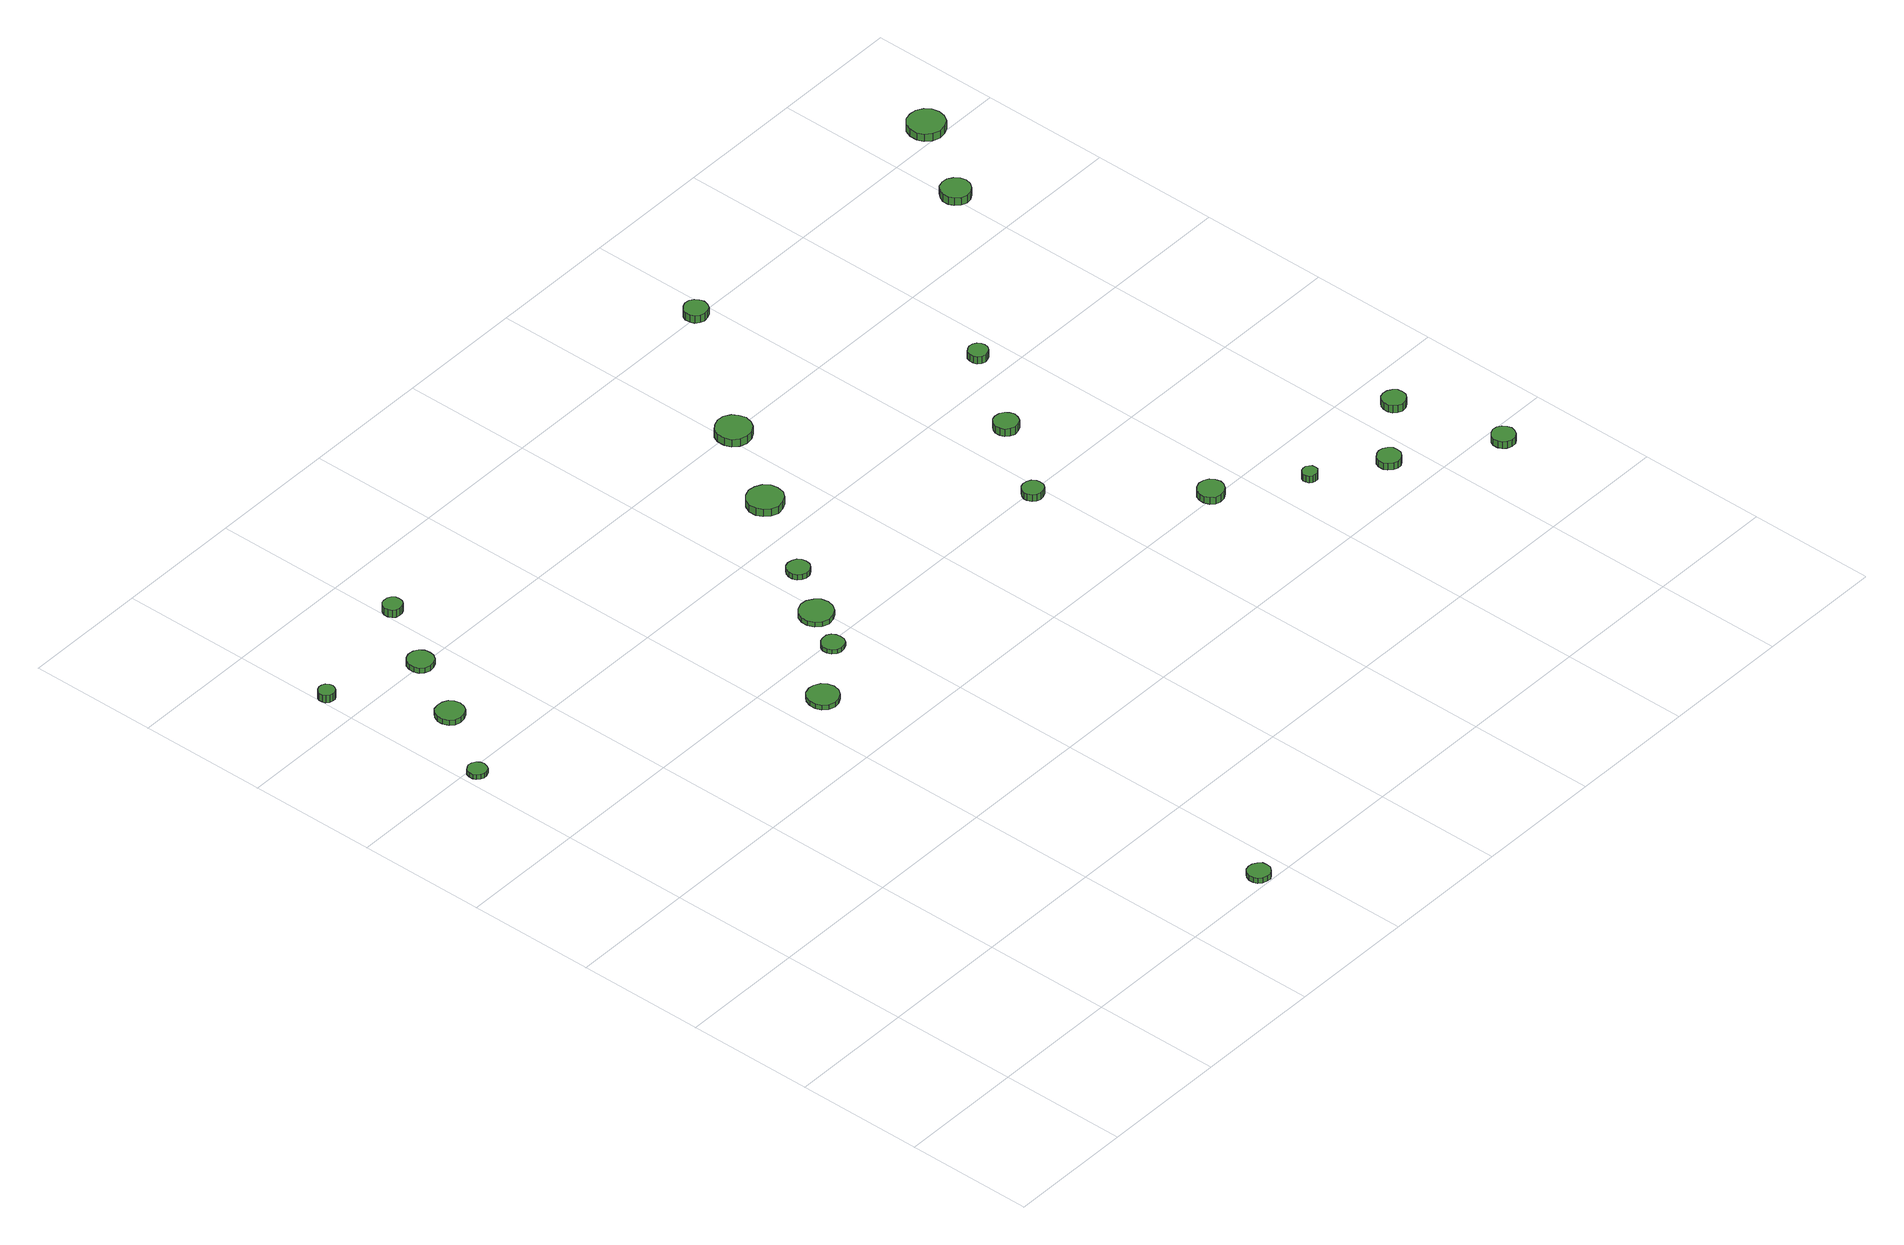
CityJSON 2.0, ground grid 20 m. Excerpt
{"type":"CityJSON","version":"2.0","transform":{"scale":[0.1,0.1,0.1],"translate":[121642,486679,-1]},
"CityObjects":{
"tree1":{"type":"SolitaryVegetationObject","attributes":{"function":"something"},"geometry":[{"type":"MultiSurface","lod":"1","boundaries":[[[0,1,2,3,4,5,6,7,8,9,10,11,12,13,14]],[[15,16,17,18,19,20,21,22,23,24,25,26,27,28,29]],[[0,29,28,1]],[[1,28,27,2]],[[2,27,26,3]],[[3,26,25,4]],[[4,25,24,5]],[[5,24,23,6]],[[6,23,22,7]],[[7,22,21,8]],[[8,21,20,9]],[[9,20,19,10]],[[10,19,18,11]],[[11,18,17,12]],[[12,17,16,13]],[[13,16,15,14]],[[14,15,29,0]]]}]},
"tree2":{"type":"SolitaryVegetationObject","attributes":{"function":"something"},"geometry":[{"type":"MultiSurface","lod":"1","boundaries":[[[30,31,32,33,34,35,36,37,38,39,40,41,42,43,44]],[[45,46,47,48,49,50,51,52,53,54,55,56,57,58,59]],[[30,59,58,31]],[[31,58,57,32]],[[32,57,56,33]],[[33,56,55,34]],[[34,55,54,35]],[[35,54,53,36]],[[36,53,52,37]],[[37,52,51,38]],[[38,51,50,39]],[[39,50,49,40]],[[40,49,48,41]],[[41,48,47,42]],[[42,47,46,43]],[[43,46,45,44]],[[44,45,59,30]]]}]},
"tree3":{"type":"SolitaryVegetationObject","attributes":{"function":"something"},"geometry":[{"type":"MultiSurface","lod":"1","boundaries":[[[60,61,62,63,64,65,66,67,68,69,70,71,72,73,74]],[[75,76,77,78,79,80,81,82,83,84,85,86,87,88,89]],[[60,89,88,61]],[[61,88,87,62]],[[62,87,86,63]],[[63,86,85,64]],[[64,85,84,65]],[[65,84,83,66]],[[66,83,82,67]],[[67,82,81,68]],[[68,81,80,69]],[[69,80,79,70]],[[70,79,78,71]],[[71,78,77,72]],[[72,77,76,73]],[[73,76,75,74]],[[74,75,89,60]]]}]},
"tree4":{"type":"SolitaryVegetationObject","attributes":{"function":"something"},"geometry":[{"type":"MultiSurface","lod":"1","boundaries":[[[90,91,92,93,94,95,96,97,98,99,100,101,102,103,104]],[[105,106,107,108,109,110,111,112,113,114,115,116,117,118,119]],[[90,119,118,91]],[[91,118,117,92]],[[92,117,116,93]],[[93,116,115,94]],[[94,115,114,95]],[[95,114,113,96]],[[96,113,112,97]],[[97,112,111,98]],[[98,111,110,99]],[[99,110,109,100]],[[100,109,108,101]],[[101,108,107,102]],[[102,107,106,103]],[[103,106,105,104]],[[104,105,119,90]]]}]},
"tree5":{"type":"SolitaryVegetationObject","attributes":{"function":"something"},"geometry":[{"type":"MultiSurface","lod":"1","boundaries":[[[120,121,122,123,124,125,126,127,128,129,130,131,132,133,134]],[[135,136,137,138,139,140,141,142,143,144,145,146,147,148,149]],[[120,149,148,121]],[[121,148,147,122]],[[122,147,146,123]],[[123,146,145,124]],[[124,145,144,125]],[[125,144,143,126]],[[126,143,142,127]],[[127,142,141,128]],[[128,141,140,129]],[[129,140,139,130]],[[130,139,138,131]],[[131,138,137,132]],[[132,137,136,133]],[[133,136,135,134]],[[134,135,149,120]]]}]},
"tree6":{"type":"SolitaryVegetationObject","attributes":{"function":"something"},"geometry":[{"type":"MultiSurface","lod":"1","boundaries":[[[150,151,152,153,154,155,156,157,158,159,160,161,162,163,164]],[[165,166,167,168,169,170,171,172,173,174,175,176,177,178,179]],[[150,179,178,151]],[[151,178,177,152]],[[152,177,176,153]],[[153,176,175,154]],[[154,175,174,155]],[[155,174,173,156]],[[156,173,172,157]],[[157,172,171,158]],[[158,171,170,159]],[[159,170,169,160]],[[160,169,168,161]],[[161,168,167,162]],[[162,167,166,163]],[[163,166,165,164]],[[164,165,179,150]]]}]},
"tree7":{"type":"SolitaryVegetationObject","attributes":{"function":"something"},"geometry":[{"type":"MultiSurface","lod":"1","boundaries":[[[180,181,182,183,184,185,186,187,188,189,190,191,192,193,194]],[[195,196,197,198,199,200,201,202,203,204,205,206,207,208,209]],[[180,209,208,181]],[[181,208,207,182]],[[182,207,206,183]],[[183,206,205,184]],[[184,205,204,185]],[[185,204,203,186]],[[186,203,202,187]],[[187,202,201,188]],[[188,201,200,189]],[[189,200,199,190]],[[190,199,198,191]],[[191,198,197,192]],[[192,197,196,193]],[[193,196,195,194]],[[194,195,209,180]]]}]},
"tree8":{"type":"SolitaryVegetationObject","attributes":{"function":"something"},"geometry":[{"type":"MultiSurface","lod":"1","boundaries":[[[210,211,212,213,214,215,216,217,218,219,220,221,222,223,224]],[[225,226,227,228,229,230,231,232,233,234,235,236,237,238,239]],[[210,239,238,211]],[[211,238,237,212]],[[212,237,236,213]],[[213,236,235,214]],[[214,235,234,215]],[[215,234,233,216]],[[216,233,232,217]],[[217,232,231,218]],[[218,231,230,219]],[[219,230,229,220]],[[220,229,228,221]],[[221,228,227,222]],[[222,227,226,223]],[[223,226,225,224]],[[224,225,239,210]]]}]},
"tree9":{"type":"SolitaryVegetationObject","attributes":{"function":"something"},"geometry":[{"type":"MultiSurface","lod":"1","boundaries":[[[240,241,242,243,244,245,246,247,248,249,250,251,252,253,254]],[[255,256,257,258,259,260,261,262,263,264,265,266,267,268,269]],[[240,269,268,241]],[[241,268,267,242]],[[242,267,266,243]],[[243,266,265,244]],[[244,265,264,245]],[[245,264,263,246]],[[246,263,262,247]],[[247,262,261,248]],[[248,261,260,249]],[[249,260,259,250]],[[250,259,258,251]],[[251,258,257,252]],[[252,257,256,253]],[[253,256,255,254]],[[254,255,269,240]]]}]},
"tree10":{"type":"SolitaryVegetationObject","attributes":{"function":"something"},"geometry":[{"type":"MultiSurface","lod":"1","boundaries":[[[270,271,272,273,274,275,276,277,278,279,280,281,282,283,284]],[[285,286,287,288,289,290,291,292,293,294,295,296,297,298,299]],[[270,299,298,271]],[[271,298,297,272]],[[272,297,296,273]],[[273,296,295,274]],[[274,295,294,275]],[[275,294,293,276]],[[276,293,292,277]],[[277,292,291,278]],[[278,291,290,279]],[[279,290,289,280]],[[280,289,288,281]],[[281,288,287,282]],[[282,287,286,283]],[[283,286,285,284]],[[284,285,299,270]]]}]},
"tree11":{"type":"SolitaryVegetationObject","attributes":{"function":"something"},"geometry":[{"type":"MultiSurface","lod":"1","boundaries":[[[300,301,302,303,304,305,306,307,308,309,310,311,312,313,314]],[[315,316,317,318,319,320,321,322,323,324,325,326,327,328,329]],[[300,329,328,301]],[[301,328,327,302]],[[302,327,326,303]],[[303,326,325,304]],[[304,325,324,305]],[[305,324,323,306]],[[306,323,322,307]],[[307,322,321,308]],[[308,321,320,309]],[[309,320,319,310]],[[310,319,318,311]],[[311,318,317,312]],[[312,317,316,313]],[[313,316,315,314]],[[314,315,329,300]]]}]},
"tree12":{"type":"SolitaryVegetationObject","attributes":{"function":"something"},"geometry":[{"type":"MultiSurface","lod":"1","boundaries":[[[330,331,332,333,334,335,336,337,338,339,340,341,342,343,344]],[[345,346,347,348,349,350,351,352,353,354,355,356,357,358,359]],[[330,359,358,331]],[[331,358,357,332]],[[332,357,356,333]],[[333,356,355,334]],[[334,355,354,335]],[[335,354,353,336]],[[336,353,352,337]],[[337,352,351,338]],[[338,351,350,339]],[[339,350,349,340]],[[340,349,348,341]],[[341,348,347,342]],[[342,347,346,343]],[[343,346,345,344]],[[344,345,359,330]]]}]},
"tree13":{"type":"SolitaryVegetationObject","attributes":{"function":"something"},"geometry":[{"type":"MultiSurface","lod":"1","boundaries":[[[360,361,362,363,364,365,366,367,368,369,370,371,372,373,374]],[[375,376,377,378,379,380,381,382,383,384,385,386,387,388,389]],[[360,389,388,361]],[[361,388,387,362]],[[362,387,386,363]],[[363,386,385,364]],[[364,385,384,365]],[[365,384,383,366]],[[366,383,382,367]],[[367,382,381,368]],[[368,381,380,369]],[[369,380,379,370]],[[370,379,378,371]],[[371,378,377,372]],[[372,377,376,373]],[[373,376,375,374]],[[374,375,389,360]]]}]},
"tree14":{"type":"SolitaryVegetationObject","attributes":{"function":"something"},"geometry":[{"type":"MultiSurface","lod":"1","boundaries":[[[390,391,392,393,394,395,396,397,398,399,400,401,402,403,404]],[[405,406,407,408,409,410,411,412,413,414,415,416,417,418,419]],[[390,419,418,391]],[[391,418,417,392]],[[392,417,416,393]],[[393,416,415,394]],[[394,415,414,395]],[[395,414,413,396]],[[396,413,412,397]],[[397,412,411,398]],[[398,411,410,399]],[[399,410,409,400]],[[400,409,408,401]],[[401,408,407,402]],[[402,407,406,403]],[[403,406,405,404]],[[404,405,419,390]]]}]},
"tree15":{"type":"SolitaryVegetationObject","attributes":{"function":"something"},"geometry":[{"type":"MultiSurface","lod":"1","boundaries":[[[420,421,422,423,424,425,426,427,428,429,430,431,432,433,434]],[[435,436,437,438,439,440,441,442,443,444,445,446,447,448,449]],[[420,449,448,421]],[[421,448,447,422]],[[422,447,446,423]],[[423,446,445,424]],[[424,445,444,425]],[[425,444,443,426]],[[426,443,442,427]],[[427,442,441,428]],[[428,441,440,429]],[[429,440,439,430]],[[430,439,438,431]],[[431,438,437,432]],[[432,437,436,433]],[[433,436,435,434]],[[434,435,449,420]]]}]},
"tree16":{"type":"SolitaryVegetationObject","attributes":{"function":"something"},"geometry":[{"type":"MultiSurface","lod":"1","boundaries":[[[450,451,452,453,454,455,456,457,458,459,460,461,462,463,464]],[[465,466,467,468,469,470,471,472,473,474,475,476,477,478,479]],[[450,479,478,451]],[[451,478,477,452]],[[452,477,476,453]],[[453,476,475,454]],[[454,475,474,455]],[[455,474,473,456]],[[456,473,472,457]],[[457,472,471,458]],[[458,471,470,459]],[[459,470,469,460]],[[460,469,468,461]],[[461,468,467,462]],[[462,467,466,463]],[[463,466,465,464]],[[464,465,479,450]]]}]},
"tree17":{"type":"SolitaryVegetationObject","attributes":{"function":"something"},"geometry":[{"type":"MultiSurface","lod":"1","boundaries":[[[480,481,482,483,484,485,486,487,488,489,490,491,492,493,494]],[[495,496,497,498,499,500,501,502,503,504,505,506,507,508,509]],[[480,509,508,481]],[[481,508,507,482]],[[482,507,506,483]],[[483,506,505,484]],[[484,505,504,485]],[[485,504,503,486]],[[486,503,502,487]],[[487,502,501,488]],[[488,501,500,489]],[[489,500,499,490]],[[490,499,498,491]],[[491,498,497,492]],[[492,497,496,493]],[[493,496,495,494]],[[494,495,509,480]]]}]},
"tree18":{"type":"SolitaryVegetationObject","attributes":{"function":"something"},"geometry":[{"type":"MultiSurface","lod":"1","boundaries":[[[510,511,512,513,514,515,516,517,518,519,520,521,522,523,524]],[[525,526,527,528,529,530,531,532,533,534,535,536,537,538,539]],[[510,539,538,511]],[[511,538,537,512]],[[512,537,536,513]],[[513,536,535,514]],[[514,535,534,515]],[[515,534,533,516]],[[516,533,532,517]],[[517,532,531,518]],[[518,531,530,519]],[[519,530,529,520]],[[520,529,528,521]],[[521,528,527,522]],[[522,527,526,523]],[[523,526,525,524]],[[524,525,539,510]]]}]},
"tree19":{"type":"SolitaryVegetationObject","attributes":{"function":"something"},"geometry":[{"type":"MultiSurface","lod":"1","boundaries":[[[540,541,542,543,544,545,546,547,548,549,550,551,552,553,554]],[[555,556,557,558,559,560,561,562,563,564,565,566,567,568,569]],[[540,569,568,541]],[[541,568,567,542]],[[542,567,566,543]],[[543,566,565,544]],[[544,565,564,545]],[[545,564,563,546]],[[546,563,562,547]],[[547,562,561,548]],[[548,561,560,549]],[[549,560,559,550]],[[550,559,558,551]],[[551,558,557,552]],[[552,557,556,553]],[[553,556,555,554]],[[554,555,569,540]]]}]},
"tree20":{"type":"SolitaryVegetationObject","attributes":{"function":"something"},"geometry":[{"type":"MultiSurface","lod":"1","boundaries":[[[570,571,572,573,574,575,576,577,578,579,580,581,582,583,584]],[[585,586,587,588,589,590,591,592,593,594,595,596,597,598,599]],[[570,599,598,571]],[[571,598,597,572]],[[572,597,596,573]],[[573,596,595,574]],[[574,595,594,575]],[[575,594,593,576]],[[576,593,592,577]],[[577,592,591,578]],[[578,591,590,579]],[[579,590,589,580]],[[580,589,588,581]],[[581,588,587,582]],[[582,587,586,583]],[[583,586,585,584]],[[584,585,599,570]]]}]},
"tree21":{"type":"SolitaryVegetationObject","attributes":{"function":"something"},"geometry":[{"type":"MultiSurface","lod":"1","boundaries":[[[600,601,602,603,604,605,606,607,608,609,610,611,612,613,614]],[[615,616,617,618,619,620,621,622,623,624,625,626,627,628,629]],[[600,629,628,601]],[[601,628,627,602]],[[602,627,626,603]],[[603,626,625,604]],[[604,625,624,605]],[[605,624,623,606]],[[606,623,622,607]],[[607,622,621,608]],[[608,621,620,609]],[[609,620,619,610]],[[610,619,618,611]],[[611,618,617,612]],[[612,617,616,613]],[[613,616,615,614]],[[614,615,629,600]]]}]},
"tree22":{"type":"SolitaryVegetationObject","attributes":{"function":"something"},"geometry":[{"type":"MultiSurface","lod":"1","boundaries":[[[630,631,632,633,634,635,636,637,638,639,640,641,642,643,644]],[[645,646,647,648,649,650,651,652,653,654,655,656,657,658,659]],[[630,659,658,631]],[[631,658,657,632]],[[632,657,656,633]],[[633,656,655,634]],[[634,655,654,635]],[[635,654,653,636]],[[636,653,652,637]],[[637,652,651,638]],[[638,651,650,639]],[[639,650,649,640]],[[640,649,648,641]],[[641,648,647,642]],[[642,647,646,643]],[[643,646,645,644]],[[644,645,659,630]]]}]},
"tree23":{"type":"SolitaryVegetationObject","attributes":{"function":"something"},"geometry":[{"type":"MultiSurface","lod":"1","boundaries":[[[660,661,662,663,664,665,666,667,668,669,670,671,672,673,674]],[[675,676,677,678,679,680,681,682,683,684,685,686,687,688,689]],[[660,689,688,661]],[[661,688,687,662]],[[662,687,686,663]],[[663,686,685,664]],[[664,685,684,665]],[[665,684,683,666]],[[666,683,682,667]],[[667,682,681,668]],[[668,681,680,669]],[[669,680,679,670]],[[670,679,678,671]],[[671,678,677,672]],[[672,677,676,673]],[[673,676,675,674]],[[674,675,689,660]]]}]}
},
"vertices":[
[39,989,15],[37,995,15],[34,1000,15],[28,1003,15],[22,1004,15],[17,1002,15],[12,998,15],[10,992,15],[10,986,15],[12,981,15],[17,977,15],[22,975,15],[28,975,15],[34,978,15],[37,983,15],[37,983,7],[34,978,7],[28,975,7],[22,975,7],[17,977,7],[12,981,7],[10,986,7],[10,992,7],[12,998,7],[17,1002,7],[22,1004,7],[28,1003,7],[34,1000,7],[37,995,7],[39,989,7],
[26,1255,20],[25,1260,20],[22,1265,20],[17,1267,20],[12,1268,20],[7,1266,20],[3,1263,20],[1,1258,20],[1,1253,20],[3,1248,20],[7,1244,20],[12,1243,20],[17,1243,20],[22,1246,20],[25,1250,20],[25,1250,7],[22,1246,7],[17,1243,7],[12,1243,7],[7,1244,7],[3,1248,7],[1,1253,7],[1,1258,7],[3,1263,7],[7,1266,7],[12,1268,7],[17,1267,7],[22,1265,7],[25,1260,7],[26,1255,7],
[116,1099,16],[114,1108,16],[109,1115,16],[101,1119,16],[92,1120,16],[83,1118,16],[77,1112,16],[73,1103,16],[73,1095,16],[77,1086,16],[83,1080,16],[92,1078,16],[101,1079,16],[109,1083,16],[114,1090,16],[114,1090,7],[109,1083,7],[101,1079,7],[92,1078,7],[83,1080,7],[77,1086,7],[73,1095,7],[73,1103,7],[77,1112,7],[83,1118,7],[92,1120,7],[101,1119,7],[109,1115,7],[114,1108,7],[116,1099,7],
[171,1202,17],[170,1210,17],[165,1217,17],[158,1221,17],[149,1222,17],[141,1219,17],[135,1214,17],[132,1206,17],[132,1198,17],[135,1190,17],[141,1185,17],[149,1182,17],[158,1183,17],[165,1187,17],[170,1194,17],[170,1194,8],[165,1187,8],[158,1183,8],[149,1182,8],[141,1185,8],[135,1190,8],[132,1198,8],[132,1206,8],[135,1214,8],[141,1219,8],[149,1222,8],[158,1221,8],[165,1217,8],[170,1210,8],[171,1202,8],
[576,19,17],[575,26,17],[570,31,17],[564,35,17],[557,36,17],[550,34,17],[545,29,17],[542,22,17],[542,15,17],[545,9,17],[550,4,17],[557,2,17],[564,2,17],[570,6,17],[575,12,17],[575,12,8],[570,6,8],[564,2,8],[557,2,8],[550,4,8],[545,9,8],[542,15,8],[542,22,8],[545,29,8],[550,34,8],[557,36,8],[564,35,8],[570,31,8],[575,26,8],[576,19,8],
[226,1304,24],[225,1310,24],[221,1315,24],[216,1318,24],[210,1318,24],[204,1317,24],[200,1313,24],[197,1307,24],[197,1301,24],[200,1295,24],[204,1291,24],[210,1290,24],[216,1290,24],[221,1293,24],[225,1298,24],[225,1298,11],[221,1293,11],[216,1290,11],[210,1290,11],[204,1291,11],[200,1295,11],[197,1301,11],[197,1307,11],[200,1313,11],[204,1317,11],[210,1318,11],[216,1318,11],[221,1315,11],[225,1310,11],[226,1304,11],
[480,727,17],[478,737,17],[472,745,17],[463,750,17],[454,751,17],[444,748,17],[437,741,17],[433,732,17],[433,722,17],[437,713,17],[444,706,17],[454,703,17],[463,704,17],[472,709,17],[478,717,17],[478,717,9],[472,709,9],[463,704,9],[454,703,9],[444,706,9],[437,713,9],[433,722,9],[433,732,9],[437,741,9],[444,748,9],[454,751,9],[463,750,9],[472,745,9],[478,737,9],[480,727,9],
[570,792,15],[569,799,15],[565,805,15],[559,809,15],[551,809,15],[545,807,15],[539,802,15],[536,796,15],[536,789,15],[539,782,15],[545,777,15],[551,775,15],[559,776,15],[565,779,15],[569,785,15],[569,785,8],[565,779,8],[559,776,8],[551,775,8],[545,777,8],[539,782,8],[536,789,8],[536,796,8],[539,802,8],[545,807,8],[551,809,8],[559,809,8],[565,805,8],[569,799,8],[570,792,8],
[615,853,16],[613,864,16],[606,872,16],[597,878,16],[586,879,16],[576,875,16],[568,868,16],[564,858,16],[564,848,16],[568,838,16],[576,831,16],[586,827,16],[597,829,16],[606,834,16],[613,843,16],[613,843,8],[606,834,8],[597,829,8],[586,827,8],[576,831,8],[568,838,8],[564,848,8],[564,858,8],[568,868,8],[576,875,8],[586,879,8],[597,878,8],[606,872,8],[613,864,8],[615,853,8],
[661,933,17],[660,940,17],[656,946,17],[649,949,17],[642,950,17],[635,948,17],[630,943,17],[627,936,17],[627,929,17],[630,923,17],[635,918,17],[642,916,17],[649,916,17],[656,920,17],[660,926,17],[660,926,8],[656,920,8],[649,916,8],[642,916,8],[635,918,8],[630,923,8],[627,929,8],[627,936,8],[630,943,8],[635,948,8],[642,950,8],[649,949,8],[656,946,8],[660,940,8],[661,933,8],
[753,1064,21],[751,1075,21],[744,1084,21],[734,1089,21],[723,1091,21],[712,1087,21],[704,1080,21],[699,1069,21],[699,1058,21],[704,1048,21],[712,1040,21],[723,1036,21],[734,1038,21],[744,1043,21],[751,1052,21],[751,1052,8],[744,1043,8],[734,1038,8],[723,1036,8],[712,1040,8],[704,1048,8],[699,1058,8],[699,1069,8],[704,1080,8],[712,1087,8],[723,1091,8],[734,1089,8],[744,1084,8],[751,1075,8],[753,1064,8],
[834,1190,28],[831,1201,28],[825,1210,28],[815,1216,28],[804,1217,28],[793,1213,28],[784,1206,28],[780,1196,28],[780,1184,28],[784,1174,28],[793,1166,28],[804,1163,28],[815,1164,28],[825,1170,28],[831,1179,28],[831,1179,15],[825,1170,15],[815,1164,15],[804,1163,15],[793,1166,15],[784,1174,15],[780,1184,15],[780,1196,15],[784,1206,15],[793,1213,15],[804,1217,15],[815,1216,15],[825,1210,15],[831,1201,15],[834,1190,15],
[1001,796,19],[1000,802,19],[996,808,19],[990,811,19],[983,812,19],[977,810,19],[972,805,19],[969,799,19],[969,793,19],[972,786,19],[977,782,19],[983,780,19],[990,781,19],[996,784,19],[1000,789,19],[1000,789,7],[996,784,7],[990,781,7],[983,780,7],[977,782,7],[972,786,7],[969,793,7],[969,799,7],[972,805,7],[977,810,7],[983,812,7],[990,811,7],[996,808,7],[1000,802,7],[1001,796,7],
[1165,607,19],[1163,615,19],[1158,622,19],[1151,626,19],[1142,627,19],[1134,624,19],[1128,619,19],[1125,611,19],[1125,603,19],[1128,595,19],[1134,589,19],[1142,587,19],[1151,588,19],[1158,592,19],[1163,599,19],[1163,599,7],[1158,592,7],[1151,588,7],[1142,587,7],[1134,589,7],[1128,595,7],[1125,603,7],[1125,611,7],[1128,619,7],[1134,624,7],[1142,627,7],[1151,626,7],[1158,622,7],[1163,615,7],[1165,607,7],
[1089,918,20],[1087,925,20],[1083,931,20],[1076,935,20],[1068,936,20],[1061,934,20],[1055,928,20],[1052,922,20],[1052,914,20],[1055,907,20],[1061,902,20],[1068,899,20],[1076,900,20],[1083,904,20],[1087,910,20],[1087,910,7],[1083,904,7],[1076,900,7],[1068,899,7],[1061,902,7],[1055,907,7],[1052,914,7],[1052,922,7],[1055,928,7],[1061,934,7],[1068,936,7],[1076,935,7],[1083,931,7],[1087,925,7],[1089,918,7],
[986,1397,30],[984,1404,30],[980,1410,30],[974,1414,30],[966,1415,30],[959,1412,30],[953,1407,30],[950,1401,30],[950,1393,30],[953,1386,30],[959,1381,30],[966,1379,30],[974,1380,30],[980,1383,30],[984,1389,30],[984,1389,17],[980,1383,17],[974,1380,17],[966,1379,17],[959,1381,17],[953,1386,17],[950,1393,17],[950,1401,17],[953,1407,17],[959,1412,17],[966,1415,17],[974,1414,17],[980,1410,17],[984,1404,17],[986,1397,17],
[1274,527,19],[1273,532,19],[1270,535,19],[1266,538,19],[1261,538,19],[1257,537,19],[1253,534,19],[1251,529,19],[1251,525,19],[1253,520,19],[1257,517,19],[1261,516,19],[1266,516,19],[1270,519,19],[1273,522,19],[1273,522,7],[1270,519,7],[1266,516,7],[1261,516,7],[1257,517,7],[1253,520,7],[1251,525,7],[1251,529,7],[1253,534,7],[1257,537,7],[1261,538,7],[1266,538,7],[1270,535,7],[1273,532,7],[1274,527,7],
[1173,1044,24],[1172,1050,24],[1168,1055,24],[1163,1058,24],[1157,1059,24],[1151,1057,24],[1146,1053,24],[1144,1047,24],[1144,1041,24],[1146,1035,24],[1151,1031,24],[1157,1029,24],[1163,1030,24],[1168,1033,24],[1172,1038,24],[1172,1038,11],[1168,1033,11],[1163,1030,11],[1157,1029,11],[1151,1031,11],[1146,1035,11],[1144,1041,11],[1144,1047,11],[1146,1053,11],[1151,1057,11],[1157,1059,11],[1163,1058,11],[1168,1055,11],[1172,1050,11],[1173,1044,11],
[1377,465,19],[1376,472,19],[1371,478,19],[1365,482,19],[1358,483,19],[1351,481,19],[1345,476,19],[1342,469,19],[1342,461,19],[1345,455,19],[1351,450,19],[1358,447,19],[1365,448,19],[1371,452,19],[1376,458,19],[1376,458,7],[1371,452,7],[1365,448,7],[1358,447,7],[1351,450,7],[1345,455,7],[1342,461,7],[1342,469,7],[1345,476,7],[1351,481,7],[1358,483,7],[1365,482,7],[1371,478,7],[1376,472,7],[1377,465,7],
[1515,374,20],[1513,381,20],[1509,387,20],[1503,391,20],[1495,392,20],[1488,389,20],[1483,384,20],[1480,378,20],[1480,370,20],[1483,364,20],[1488,359,20],[1495,356,20],[1503,357,20],[1509,361,20],[1513,367,20],[1513,367,8],[1509,361,8],[1503,357,8],[1495,356,8],[1488,359,8],[1483,364,8],[1480,370,8],[1480,378,8],[1483,384,8],[1488,389,8],[1495,392,8],[1503,391,8],[1509,387,8],[1513,381,8],[1515,374,8],
[1475,540,21],[1474,547,21],[1469,553,21],[1463,557,21],[1455,558,21],[1448,556,21],[1443,551,21],[1440,544,21],[1440,536,21],[1443,530,21],[1448,525,21],[1455,522,21],[1463,523,21],[1469,527,21],[1474,533,21],[1474,533,8],[1469,527,8],[1463,523,8],[1455,522,8],[1448,525,8],[1443,530,8],[1440,536,8],[1440,544,8],[1443,551,8],[1448,556,8],[1455,558,8],[1463,557,8],[1469,553,8],[1474,547,8],[1475,540,8],
[1428,1296,24],[1426,1305,24],[1420,1313,24],[1412,1318,24],[1403,1319,24],[1394,1316,24],[1387,1309,24],[1383,1301,24],[1383,1291,24],[1387,1283,24],[1394,1276,24],[1403,1273,24],[1412,1274,24],[1420,1279,24],[1426,1287,24],[1426,1287,11],[1420,1279,11],[1412,1274,11],[1403,1273,11],[1394,1276,11],[1387,1283,11],[1383,1291,11],[1383,1301,11],[1387,1309,11],[1394,1316,11],[1403,1319,11],[1412,1318,11],[1420,1313,11],[1426,1305,11],[1428,1296,11],
[1519,1423,21],[1517,1435,21],[1510,1444,21],[1500,1450,21],[1488,1451,21],[1477,1448,21],[1468,1440,21],[1464,1429,21],[1464,1417,21],[1468,1407,21],[1477,1399,21],[1488,1395,21],[1500,1397,21],[1510,1402,21],[1517,1412,21],[1517,1412,8],[1510,1402,8],[1500,1397,8],[1488,1395,8],[1477,1399,8],[1468,1407,8],[1464,1417,8],[1464,1429,8],[1468,1440,8],[1477,1448,8],[1488,1451,8],[1500,1450,8],[1510,1444,8],[1517,1435,8],[1519,1423,8]
]}
